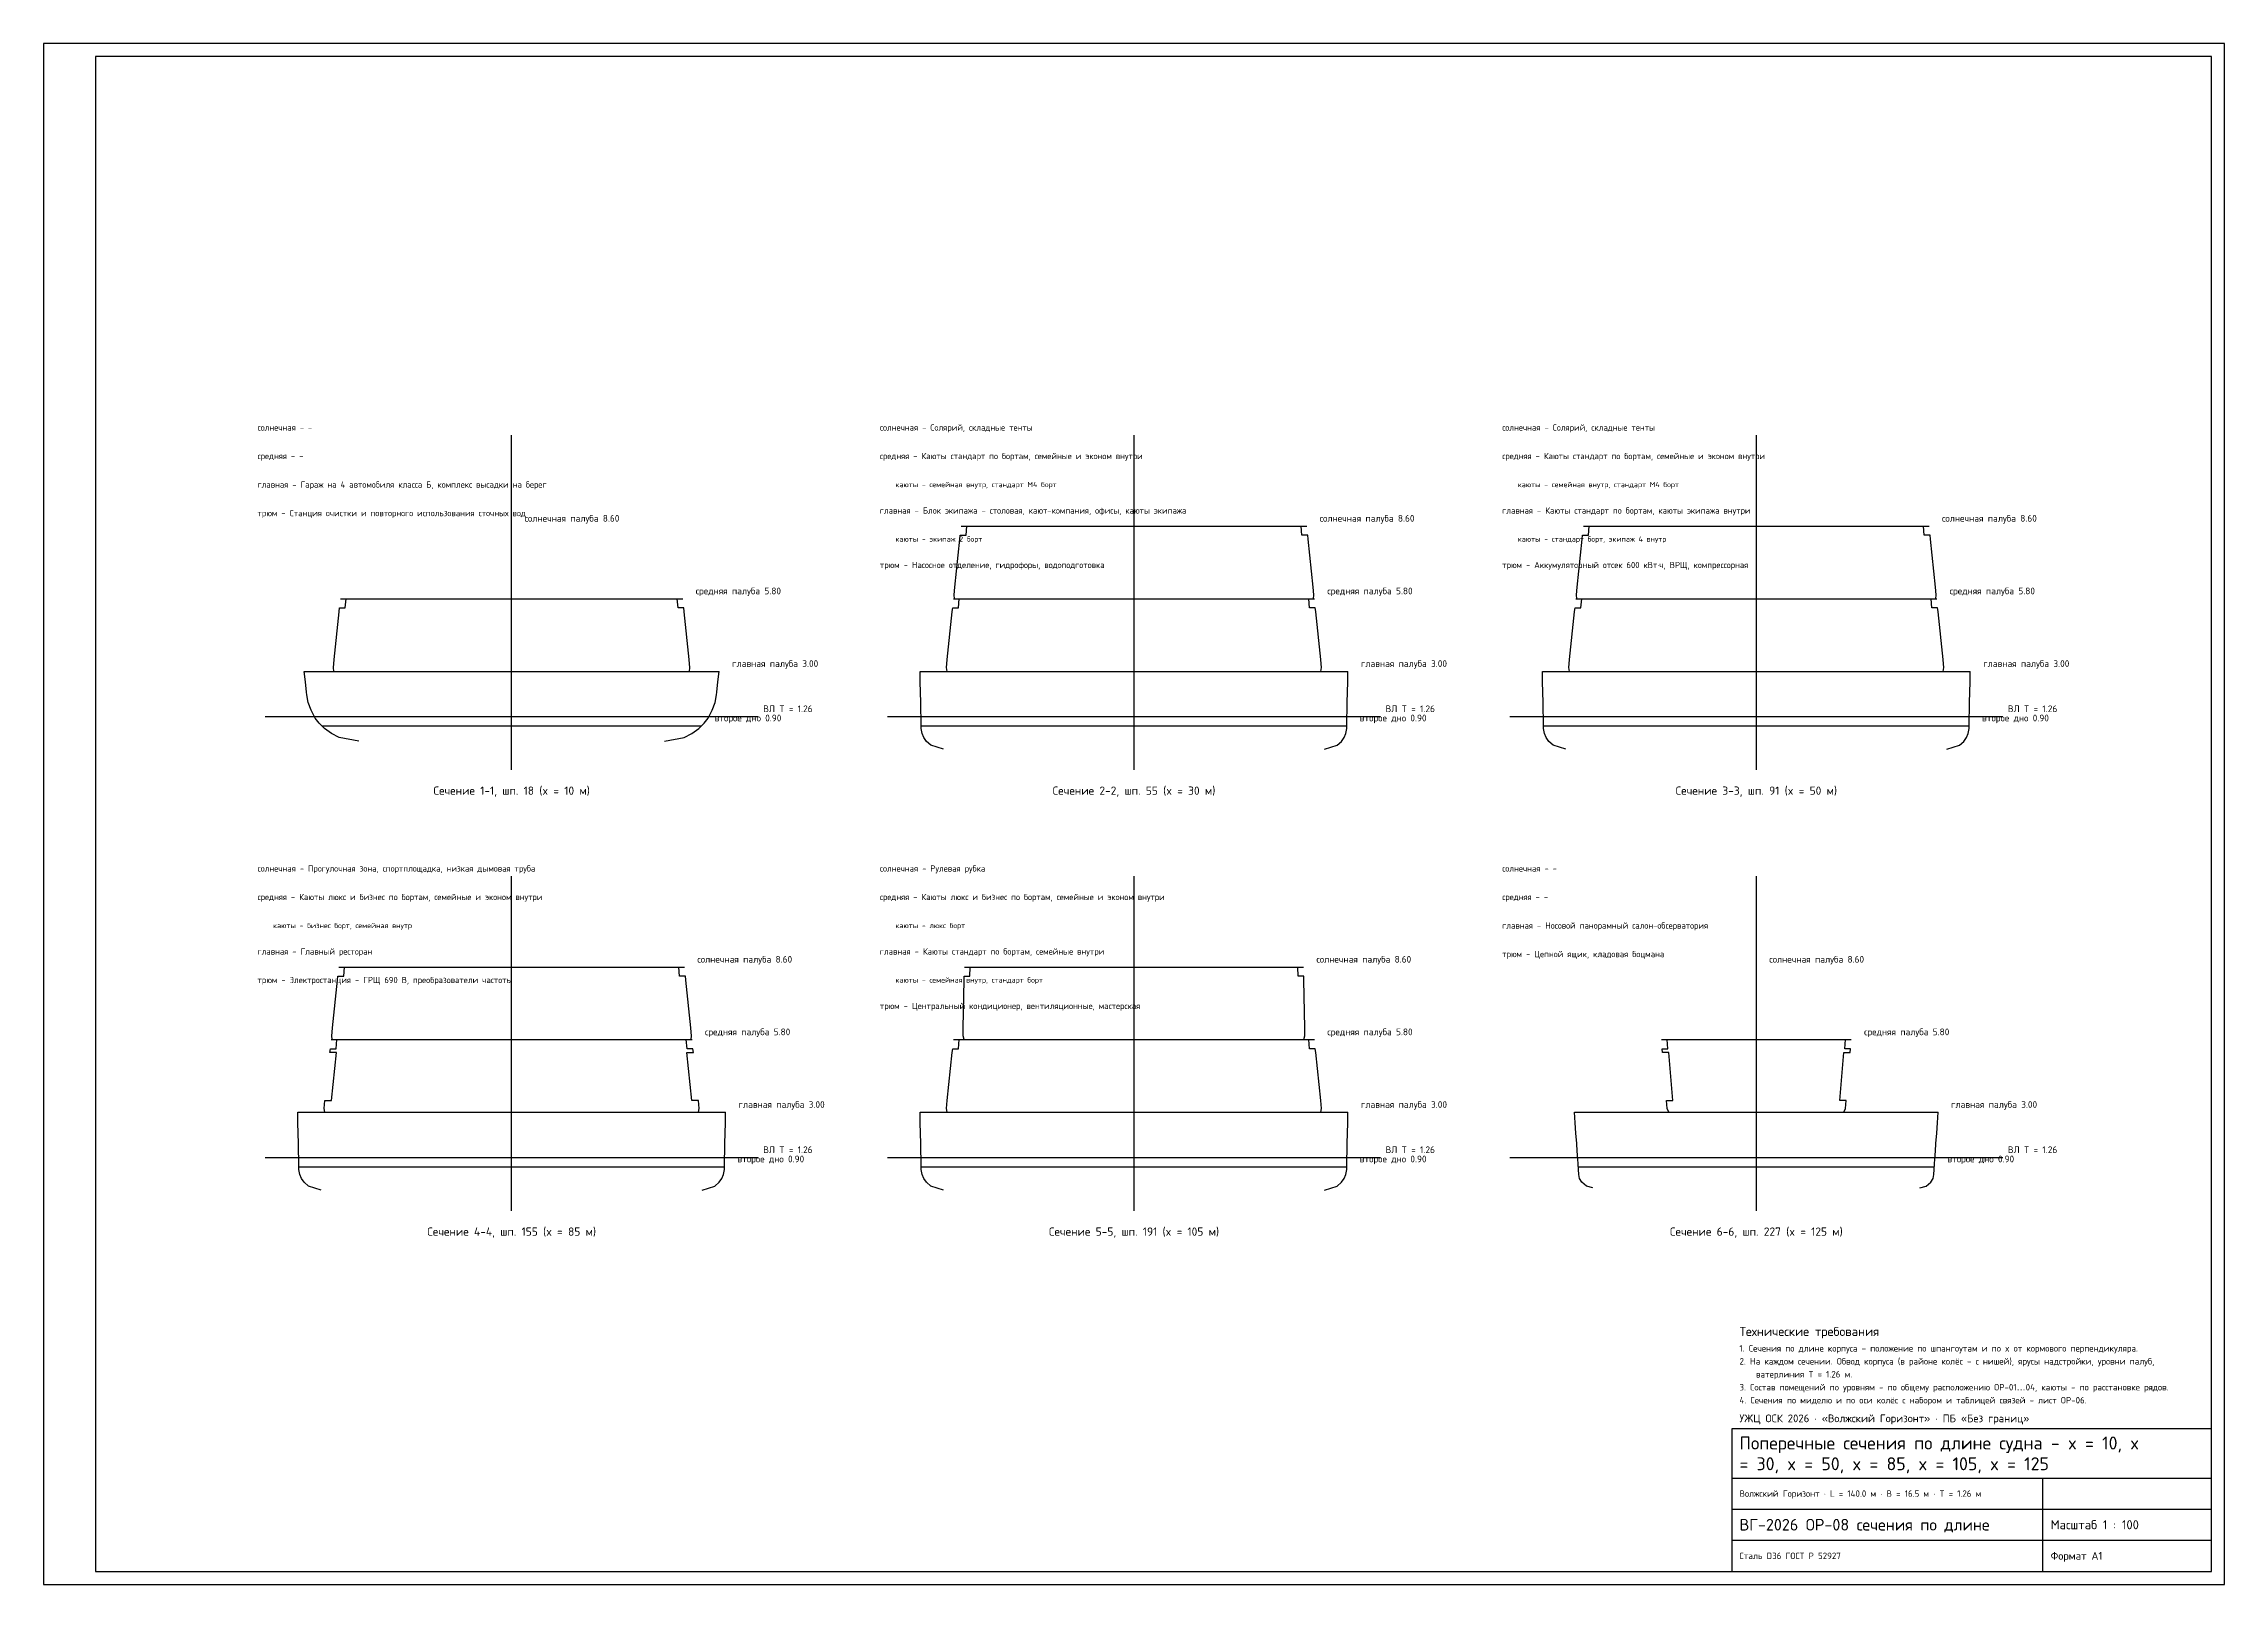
# Model space of a CAD drawing. Header units: millimetres. Extents: x -18050 to 66050, y -32200 to 27200.
import ezdxf
from ezdxf.enums import TextEntityAlignment as Align

# ---------------------------------------------------------------- set-up
doc = ezdxf.new("R2010")
doc.units = ezdxf.units.MM
doc.linetypes.add('CENTER', pattern=[5.08, 3.175, -0.635, 0.635, -0.635])
for name, color, linetype in [('00_РАМКА', 7, 'Continuous'), ('01_ОБШИВКА', 7, 'Continuous'), ('02_ПАЛУБЫ', 4, 'Continuous'), ('06_ПОМЕЩЕНИЯ', 8, 'Continuous'), ('07_ОСИ', 2, 'CENTER'), ('08_ТЕКСТ', 7, 'Continuous'), ('09_РАЗМЕРЫ', 6, 'Continuous')]:
    doc.layers.add(name, color=color, linetype=linetype)
doc.styles.add('ГОСТ', font='isocpeur.ttf')

msp = doc.modelspace()

# ---------------------------------------------------------------- linework, layer by layer
at = {"layer": '00_РАМКА'}
for p, q in [((47050, -28100), (65550, -28100)), ((59050, -31700), (59050, -28100)), ((47050, -29300), (65550, -29300)), ((47050, -30500), (65550, -30500))]:
    msp.add_line(p, q, dxfattribs=at)
for points in [[(-18050, -32200), (66050, -32200), (66050, 27200), (-18050, 27200)], [(-16050, -31700), (65550, -31700), (65550, 26700), (-16050, 26700)], [(47050, -31700), (65550, -31700), (65550, -26200), (47050, -26200)]]:
    msp.add_lwpolyline(points, close=True, dxfattribs=at)
at = {"layer": '01_ОБШИВКА'}
for p, q in [((0, 304), (0, 304)), ((24000, 0), (24000, 0)), ((48000, 0), (48000, 0)), ((0, -17000), (0, -17000)), ((24000, -17000), (24000, -17000)), ((48000, -16910), (48000, -16910))]:
    msp.add_line(p, q, dxfattribs=at)
for points in [[(-5895, 304), (-6649, 450), (-6947, 600), (-7220, 800), (-7419, 1000), (-7572, 1200), (-7737, 1500), (-7843, 1800), (-7898, 2088), (-7911, 2200), (-7957, 2600), (-8004, 3000)], [(5895, 304), (6649, 450), (6947, 600), (7220, 800), (7419, 1000), (7572, 1200), (7737, 1500), (7843, 1800), (7898, 2088), (7911, 2200), (7957, 2600), (8004, 3000)], [(16650, 0), (16166, 150), (16000, 300), (15897, 450), (15834, 600), (15797, 800), (15795, 837), (15792, 1000), (15788, 1200), (15781, 1500), (15775, 1800), (15767, 2200), (15758, 2600), (15750, 3000)], [(31350, 0), (31834, 150), (32000, 300), (32103, 450), (32166, 600), (32203, 800), (32205, 837), (32208, 1000), (32212, 1200), (32219, 1500), (32225, 1800), (32233, 2200), (32242, 2600), (32250, 3000)], [(40650, 0), (40166, 150), (40000, 300), (39897, 450), (39834, 600), (39797, 800), (39795, 837), (39792, 1000), (39788, 1200), (39781, 1500), (39775, 1800), (39767, 2200), (39758, 2600), (39750, 3000)], [(55350, 0), (55834, 150), (56000, 300), (56103, 450), (56166, 600), (56203, 800), (56205, 837), (56208, 1000), (56212, 1200), (56219, 1500), (56225, 1800), (56233, 2200), (56242, 2600), (56250, 3000)], [(-7350, -17000), (-7834, -16850), (-8000, -16700), (-8103, -16550), (-8166, -16400), (-8203, -16200), (-8205, -16163), (-8208, -16000), (-8212, -15800), (-8219, -15500), (-8225, -15200), (-8233, -14800), (-8242, -14400), (-8250, -14000)], [(7350, -17000), (7834, -16850), (8000, -16700), (8103, -16550), (8166, -16400), (8203, -16200), (8205, -16163), (8208, -16000), (8212, -15800), (8219, -15500), (8225, -15200), (8233, -14800), (8242, -14400), (8250, -14000)], [(16650, -17000), (16166, -16850), (16000, -16700), (15897, -16550), (15834, -16400), (15797, -16200), (15795, -16163), (15792, -16000), (15788, -15800), (15781, -15500), (15775, -15200), (15767, -14800), (15758, -14400), (15750, -14000)], [(31350, -17000), (31834, -16850), (32000, -16700), (32103, -16550), (32166, -16400), (32203, -16200), (32205, -16163), (32208, -16000), (32212, -15800), (32219, -15500), (32225, -15200), (32233, -14800), (32242, -14400), (32250, -14000)], [(41701, -16910), (41450, -16850), (41269, -16700), (41185, -16550), (41153, -16400), (41153, -16398), (41140, -16200), (41126, -16000), (41113, -15800), (41092, -15500), (41072, -15200), (41045, -14800), (41018, -14400), (40991, -14000)], [(54299, -16910), (54550, -16850), (54731, -16700), (54815, -16550), (54847, -16400), (54847, -16398), (54860, -16200), (54874, -16000), (54887, -15800), (54908, -15500), (54928, -15200), (54955, -14800), (54982, -14400), (55009, -14000)]]:
    msp.add_lwpolyline(points, dxfattribs=at)
at = {"layer": '02_ПАЛУБЫ'}
for p, q in [((17339, 8600), (30661, 8600)), ((41339, 8600), (54661, 8600)), ((-6598, 5800), (6598, 5800)), ((17044, 5800), (30956, 5800)), ((17044, 5800), (30956, 5800)), ((41044, 5800), (54956, 5800)), ((41044, 5800), (54956, 5800)), ((-8002, 3000), (8002, 3000)), ((-6893, 3000), (6893, 3000)), ((15750, 3000), (32250, 3000)), ((16750, 3000), (31250, 3000)), ((39750, 3000), (56250, 3000)), ((40750, 3000), (55250, 3000)), ((-7326, 900), (7326, 900)), ((15794, 900), (32206, 900)), ((39794, 900), (56206, 900)), ((-6661, -8400), (6661, -8400)), ((17465, -8400), (30535, -8400)), ((-6956, -11200), (6956, -11200)), ((-6956, -11200), (6956, -11200)), ((17044, -11200), (30956, -11200)), ((17408, -11200), (30592, -11200)), ((44345, -11200), (51655, -11200)), ((-8250, -14000), (8250, -14000)), ((-7250, -14000), (7250, -14000)), ((15750, -14000), (32250, -14000)), ((16750, -14000), (31250, -14000)), ((40992, -14000), (55008, -14000)), ((44580, -14000), (51420, -14000)), ((-8206, -16100), (8206, -16100)), ((15794, -16100), (32206, -16100)), ((41133, -16100), (54867, -16100))]:
    msp.add_line(p, q, dxfattribs=at)
for points in [[(17084, 5800), (17060, 5950), (17091, 6249), (17092, 6250), (17286, 8100), (17286, 8101), (17302, 8250), (17522, 8251), (17559, 8600)], [(30916, 5800), (30940, 5950), (30909, 6249), (30908, 6250), (30714, 8100), (30714, 8101), (30698, 8250), (30478, 8251), (30441, 8600)], [(41084, 5800), (41060, 5950), (41091, 6249), (41092, 6250), (41286, 8100), (41286, 8101), (41302, 8250), (41522, 8251), (41559, 8600)], [(54916, 5800), (54940, 5950), (54909, 6249), (54908, 6250), (54714, 8100), (54714, 8101), (54698, 8250), (54478, 8251), (54441, 8600)], [(-6853, 3000), (-6877, 3150), (-6845, 3449), (-6845, 3450), (-6651, 5300), (-6651, 5301), (-6635, 5450), (-6415, 5451), (-6378, 5800)], [(6853, 3000), (6877, 3150), (6845, 3449), (6845, 3450), (6651, 5300), (6651, 5301), (6635, 5450), (6415, 5451), (6378, 5800)], [(16790, 3000), (16766, 3150), (16797, 3449), (16797, 3450), (16992, 5300), (16992, 5301), (17008, 5450), (17228, 5451), (17264, 5800)], [(31210, 3000), (31234, 3150), (31203, 3449), (31203, 3450), (31008, 5300), (31008, 5301), (30992, 5450), (30772, 5451), (30736, 5800)], [(40790, 3000), (40766, 3150), (40797, 3449), (40797, 3450), (40992, 5300), (40992, 5301), (41008, 5450), (41228, 5451), (41264, 5800)], [(55210, 3000), (55234, 3150), (55203, 3449), (55203, 3450), (55008, 5300), (55008, 5301), (54992, 5450), (54772, 5451), (54736, 5800)], [(-6916, -11200), (-6940, -11050), (-6909, -10751), (-6908, -10750), (-6714, -8900), (-6714, -8899), (-6698, -8750), (-6478, -8749), (-6441, -8400)], [(6916, -11200), (6940, -11050), (6909, -10751), (6908, -10750), (6714, -8900), (6714, -8899), (6698, -8750), (6478, -8749), (6441, -8400)], [(17448, -11200), (17408, -11050), (17410, -10751), (17410, -10750), (17447, -8900), (17447, -8899), (17452, -8750), (17672, -8749), (17685, -8400)], [(30552, -11200), (30592, -11050), (30590, -10751), (30590, -10750), (30553, -8900), (30553, -8899), (30548, -8750), (30328, -8749), (30315, -8400)], [(-7210, -14000), (-7234, -13850), (-7203, -13551), (-6953, -13550), (-6758, -11700), (-7008, -11699), (-6992, -11550), (-6772, -11549), (-6736, -11200)], [(7210, -14000), (7234, -13850), (7203, -13551), (6953, -13550), (6758, -11700), (7008, -11699), (6992, -11550), (6772, -11549), (6736, -11200)], [(16790, -14000), (16766, -13850), (16797, -13551), (16797, -13550), (16992, -11700), (16992, -11699), (17008, -11550), (17228, -11549), (17264, -11200)], [(31210, -14000), (31234, -13850), (31203, -13551), (31203, -13550), (31008, -11700), (31008, -11699), (30992, -11550), (30772, -11549), (30736, -11200)], [(44620, -14000), (44565, -13850), (44536, -13551), (44786, -13550), (44631, -11700), (44381, -11699), (44370, -11550), (44590, -11549), (44565, -11200)], [(51380, -14000), (51435, -13850), (51464, -13551), (51214, -13550), (51369, -11700), (51619, -11699), (51630, -11550), (51410, -11549), (51435, -11200)]]:
    msp.add_lwpolyline(points, dxfattribs=at)
at = {"layer": '07_ОСИ'}
for p, q in [((0, -800), (0, 12100)), ((24000, -800), (24000, 12100)), ((48000, -800), (48000, 12100)), ((-9500, 1256), (9500, 1256)), ((14500, 1256), (33500, 1256)), ((38500, 1256), (57500, 1256)), ((0, -17800), (0, -4900)), ((24000, -17800), (24000, -4900)), ((48000, -17800), (48000, -4900)), ((-9500, -15744), (9500, -15744)), ((14500, -15744), (33500, -15744)), ((38500, -15744), (57500, -15744))]:
    msp.add_line(p, q, dxfattribs=at)

# ---------------------------------------------------------------- texts
at = {"layer": '02_ПАЛУБЫ', "style": 'ГОСТ'}
for s, p in [('солнечная палуба 8.60', (500, 8900)), ('солнечная палуба 8.60', (31162, 8900)), ('солнечная палуба 8.60', (55162, 8900)), ('средняя палуба 5.80', (7099, 6100)), ('средняя палуба 5.80', (31457, 6100)), ('средняя палуба 5.80', (55457, 6100)), ('главная палуба 3.00', (8502, 3300)), ('главная палуба 3.00', (32750, 3300)), ('главная палуба 3.00', (56750, 3300)), ('второе дно 0.90', (7826, 1200)), ('второе дно 0.90', (32706, 1200)), ('второе дно 0.90', (56706, 1200)), ('солнечная палуба 8.60', (7162, -8100)), ('солнечная палуба 8.60', (31035, -8100)), ('солнечная палуба 8.60', (48500, -8100)), ('средняя палуба 5.80', (7457, -10900)), ('средняя палуба 5.80', (31457, -10900)), ('средняя палуба 5.80', (52155, -10900)), ('главная палуба 3.00', (8750, -13700)), ('главная палуба 3.00', (32750, -13700)), ('главная палуба 3.00', (55508, -13700)), ('второе дно 0.90', (8706, -15800)), ('второе дно 0.90', (32706, -15800)), ('второе дно 0.90', (55367, -15800))]:
    msp.add_text(s, height=260, dxfattribs=at).set_placement(p, align=Align.MIDDLE_LEFT)
at = {"layer": '06_ПОМЕЩЕНИЯ', "style": 'ГОСТ'}
for s, height, p in [('солнечная - -', 240, (-9800, 12400)), ('солнечная - Солярий, складные тенты', 240, (14200, 12400)), ('солнечная - Солярий, складные тенты', 240, (38200, 12400)), ('средняя - -', 240, (-9800, 11300)), ('средняя - Каюты стандарт по бортам, семейные и эконом внутри', 240, (14200, 11300)), ('средняя - Каюты стандарт по бортам, семейные и эконом внутри', 240, (38200, 11300)), ('главная - Гараж на 4 автомобиля класса Б, комплекс высадки на берег', 240, (-9800, 10200)), ('каюты - семейная внутр, стандарт М4 борт', 200, (14800, 10200)), ('каюты - семейная внутр, стандарт М4 борт', 200, (38800, 10200)), ('главная - Блок экипажа - столовая, кают-компания, офисы, каюты экипажа', 240, (14200, 9200)), ('главная - Каюты стандарт по бортам, каюты экипажа внутри', 240, (38200, 9200)), ('трюм - Станция очистки и повторного использования сточных вод', 240, (-9800, 9100)), ('каюты - экипаж 2 борт', 200, (14800, 8100)), ('каюты - стандарт борт, экипаж 4 внутр', 200, (38800, 8100)), ('трюм - Насосное отделение, гидрофоры, водоподготовка', 240, (14200, 7100)), ('трюм - Аккумуляторный отсек 600 кВт·ч, ВРЩ, компрессорная', 240, (38200, 7100)), ('солнечная - Прогулочная зона, спортплощадка, низкая дымовая труба', 240, (-9800, -4600)), ('солнечная - Рулевая рубка', 240, (14200, -4600)), ('солнечная - -', 240, (38200, -4600)), ('средняя - Каюты люкс и бизнес по бортам, семейные и эконом внутри', 240, (-9800, -5700)), ('средняя - Каюты люкс и бизнес по бортам, семейные и эконом внутри', 240, (14200, -5700)), ('средняя - -', 240, (38200, -5700)), ('каюты - бизнес борт, семейная внутр', 200, (-9200, -6800)), ('каюты - люкс борт', 200, (14800, -6800)), ('главная - Носовой панорамный салон-обсерватория', 240, (38200, -6800)), ('главная - Главный ресторан', 240, (-9800, -7800)), ('главная - Каюты стандарт по бортам, семейные внутри', 240, (14200, -7800)), ('трюм - Цепной ящик, кладовая боцмана', 240, (38200, -7900)), ('трюм - Электростанция - ГРЩ 690 В, преобразователи частоты', 240, (-9800, -8900)), ('каюты - семейная внутр, стандарт борт', 200, (14800, -8900)), ('трюм - Центральный кондиционер, вентиляционные, мастерская', 240, (14200, -9900))]:
    msp.add_text(s, height=height, dxfattribs=at).set_placement(p, align=Align.MIDDLE_LEFT)
at = {"layer": '07_ОСИ', "style": 'ГОСТ'}
for p in [(9700, 1556), (33700, 1556), (57700, 1556), (9700, -15444), (33700, -15444), (57700, -15444)]:
    msp.add_text('ВЛ T = 1.26', height=260, dxfattribs=at).set_placement(p, align=Align.MIDDLE_LEFT)
at = {"layer": '08_ТЕКСТ', "style": 'ГОСТ'}
for s, height, p in [('Технические требования', 350, (47350, -22450)), ('1. Сечения по длине корпуса - положение по шпангоутам и по x от кормового перпендикуляра.', 250, (47350, -23100)), ('2. На каждом сечении. Обвод корпуса (в районе колёс - с нишей), ярусы надстройки, уровни палуб,', 250, (47350, -23600)), ('    ватерлиния T = 1.26 м.', 250, (47350, -24100)), ('3. Состав помещений по уровням - по общему расположению ОР-01…04, каюты - по расстановке рядов.', 250, (47350, -24600)), ('4. Сечения по миделю и по оси колёс с набором и таблицей связей - лист ОР-06.', 250, (47350, -25100)), ('УЖЦ ОСК 2026 · «Волжский Горизонт» · ПБ «Без границ»', 300, (47350, -25800)), ('Поперечные сечения по длине судна - x = 10, x', 500, (47350, -26750)), ('= 30, x = 50, x = 85, x = 105, x = 125', 500, (47350, -27550)), ('Волжский Горизонт · L = 140.0 м · B = 16.5 м · T = 1.26 м', 250, (47350, -28700)), ('ВГ-2026 ОР-08 сечения по длине', 450, (47350, -29900)), ('Масштаб 1 : 100', 350, (59350, -29900)), ('Сталь D36 ГОСТ Р 52927', 250, (47350, -31100)), ('Формат A1', 300, (59350, -31100))]:
    msp.add_text(s, height=height, dxfattribs=at).set_placement(p, align=Align.MIDDLE_LEFT)
at = {"layer": '09_РАЗМЕРЫ', "style": 'ГОСТ'}
for s, p in [('Сечение 1-1, шп. 18 (x = 10 м)', (0, -1600)), ('Сечение 2-2, шп. 55 (x = 30 м)', (24000, -1600)), ('Сечение 3-3, шп. 91 (x = 50 м)', (48000, -1600)), ('Сечение 4-4, шп. 155 (x = 85 м)', (0, -18600)), ('Сечение 5-5, шп. 191 (x = 105 м)', (24000, -18600)), ('Сечение 6-6, шп. 227 (x = 125 м)', (48000, -18600))]:
    msp.add_text(s, height=320, dxfattribs=at).set_placement(p, align=Align.MIDDLE_CENTER)

doc.saveas('drawing.dxf')
